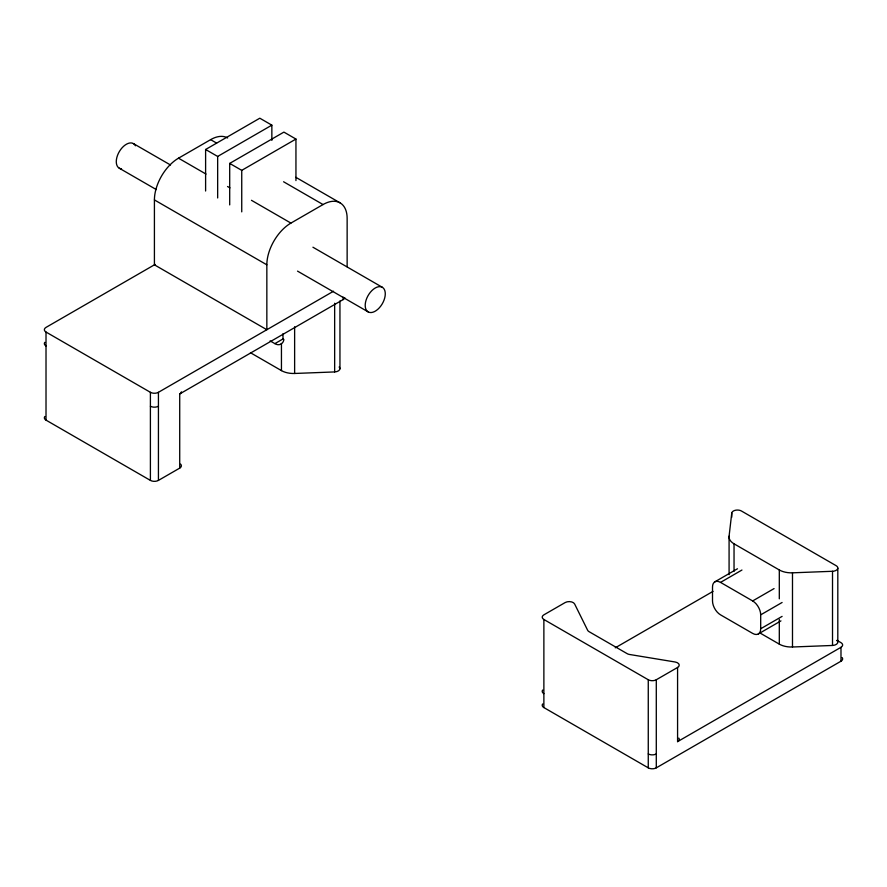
<?xml version="1.0" encoding="UTF-8"?>
<svg xmlns="http://www.w3.org/2000/svg" width="887" height="887" viewBox="0 0 887 887"><rect width="100%" height="100%" fill="white"/><g stroke="black" fill="none" stroke-linecap="round" stroke-linejoin="round"><path stroke-width="1.33" d="M339.954 368.792L339.943 300.948M837.805 641.977L837.816 568.146M729.081 536.214L731.753 513.107A5.677 3.282 0 0 1 735.423 510.258A5.677 3.282 0 0 1 741.432 511.001L836.153 565.695A5.677 3.282 0 0 1 837.45 569.166A5.677 3.282 0 0 1 832.516 571.283L792.49 572.825A17.03 9.835 0 0 1 779.307 569.964L734.037 543.82A17.03 9.835 0 0 1 729.081 536.214L729.081 574.676M347.139 266.787L347.139 218.457A34.072 19.669 -60 0 0 323.045 204.553L290.925 223.092A34.072 19.669 -60 0 0 266.843 264.814L266.843 329.72L154.416 264.825L154.416 199.919A34.072 19.669 -60 0 1 178.509 158.185L210.629 139.647A34.072 19.669 -60 0 1 227.66 137.962M205.607 191.015L205.607 149.493L259.813 118.204L271.854 125.156L271.854 140.379M205.607 149.493L217.659 156.445L271.854 125.156M229.7 204.919L229.7 163.408L283.907 132.108L295.948 139.059L295.948 180.582M229.7 163.408L241.741 170.359L295.948 139.059M155.147 264.404L46.013 327.403A5.677 3.282 0 0 0 46.013 332.048L46.013 420.128L150.402 480.399A5.677 3.282 0 0 0 158.429 480.399L179.717 468.114A5.677 3.282 0 0 0 180.582 464.112M46.013 332.048L150.402 392.309A5.677 3.282 0 0 0 158.429 392.309L333.534 291.224M179.717 468.114L179.717 393.939L343.125 299.595A5.677 3.282 0 0 0 344.755 297.611M270.114 340.885L274.87 343.635L283.197 338.823M714.855 581.828L737.463 568.778M782.101 616.387L760.691 628.75A11.354 6.553 60 0 1 752.653 633.396L720.532 614.846A11.354 6.553 60 0 1 712.505 600.942L712.505 587.028A11.354 6.553 60 0 1 720.532 582.393L741.953 570.031M615.256 647.809L713.059 591.352M720.532 582.393L752.653 600.942L774.074 588.58M760.691 628.75L760.691 614.846L782.101 602.484M543.875 619.481L648.264 679.752A5.677 3.282 0 0 0 656.291 679.752L677.579 667.467A5.677 3.282 0 0 0 675.118 661.99L629.604 654.484A5.677 3.282 0 0 1 627.153 653.652L589.079 631.677A5.677 3.282 0 0 1 587.637 630.258L574.632 603.98A5.677 3.282 0 0 0 565.152 602.561L543.875 614.846A5.677 3.282 0 0 0 543.875 619.481L543.875 707.571L648.264 767.843A5.677 3.282 0 0 0 656.291 767.843L840.987 661.203A5.677 3.282 0 0 0 842.184 657.589M758.33 633.95L780.937 620.9M677.579 667.467L677.579 741.643L840.987 647.299A5.677 3.282 0 0 0 840.987 642.665L837.117 640.436M250.467 352.727L281.445 370.611A17.03 9.835 0 0 0 294.628 373.471L334.654 371.93A5.677 3.282 0 0 0 339.144 366.974M760.248 633.141L779.307 644.139A17.03 9.835 0 0 0 792.49 647L832.516 645.459A5.677 3.282 0 0 0 836.896 640.403M295.837 177.311L340.087 202.857M210.629 139.647L216.605 143.095M283.585 181.768L323.045 204.553M178.509 158.185L206.017 174.074M227.538 186.503L229.933 187.878M251.464 200.307L290.925 223.092M133.416 143.583L170.515 164.993M312.934 247.218L382.341 287.299A14.192 8.194 -60 0 1 377.84 309.286A14.192 8.194 -60 0 1 365.544 302.19A14.192 8.194 -60 0 1 382.341 287.299M119.213 168.164L156.312 189.585M297.533 271.123L368.149 311.88M154.416 199.919L266.843 264.814M840.987 647.299L840.987 661.203M832.516 571.283L832.516 645.459M792.49 572.825L792.49 647M779.307 569.964L779.307 598.814M779.307 619.414L779.307 644.139M734.037 543.82L734.037 571.295M731.753 513.107L731.753 517.232M656.291 679.752L656.291 767.843M648.264 679.752L648.264 767.843M343.125 297.067L343.125 299.595M334.654 303.243L334.654 371.93M294.628 326.771L294.628 373.471M282.986 333.734L282.986 338.945M281.445 370.611L281.445 343.48A11.354 6.553 60 0 1 274.87 343.635M241.741 170.359L241.741 211.871M217.659 156.445L217.659 197.967M158.429 392.309L158.429 480.399M150.402 392.309L150.402 480.399M121.508 168.818A14.192 8.194 -60 0 1 119.479 151.333A14.192 8.194 -60 0 1 135.445 145.79M46.013 345.952A5.677 3.282 0 0 1 44.816 342.327M158.429 406.224A5.677 3.282 0 0 1 150.402 406.224M283.873 339.444A11.309 7.318 53.1 0 1 281.545 343.602M46.013 420.128A5.677 3.282 0 0 1 44.816 416.513M181.369 391.832A5.677 3.282 0 0 1 179.717 393.939M678.832 738.106A5.677 3.282 0 0 1 677.579 741.643M543.875 707.571A5.677 3.282 0 0 1 542.678 703.945M656.291 753.928A5.677 3.282 0 0 1 648.264 753.928M543.875 693.656A5.677 3.282 0 0 1 542.678 690.042M752.653 600.942A11.354 6.553 60 0 1 760.691 614.846"/></g></svg>
